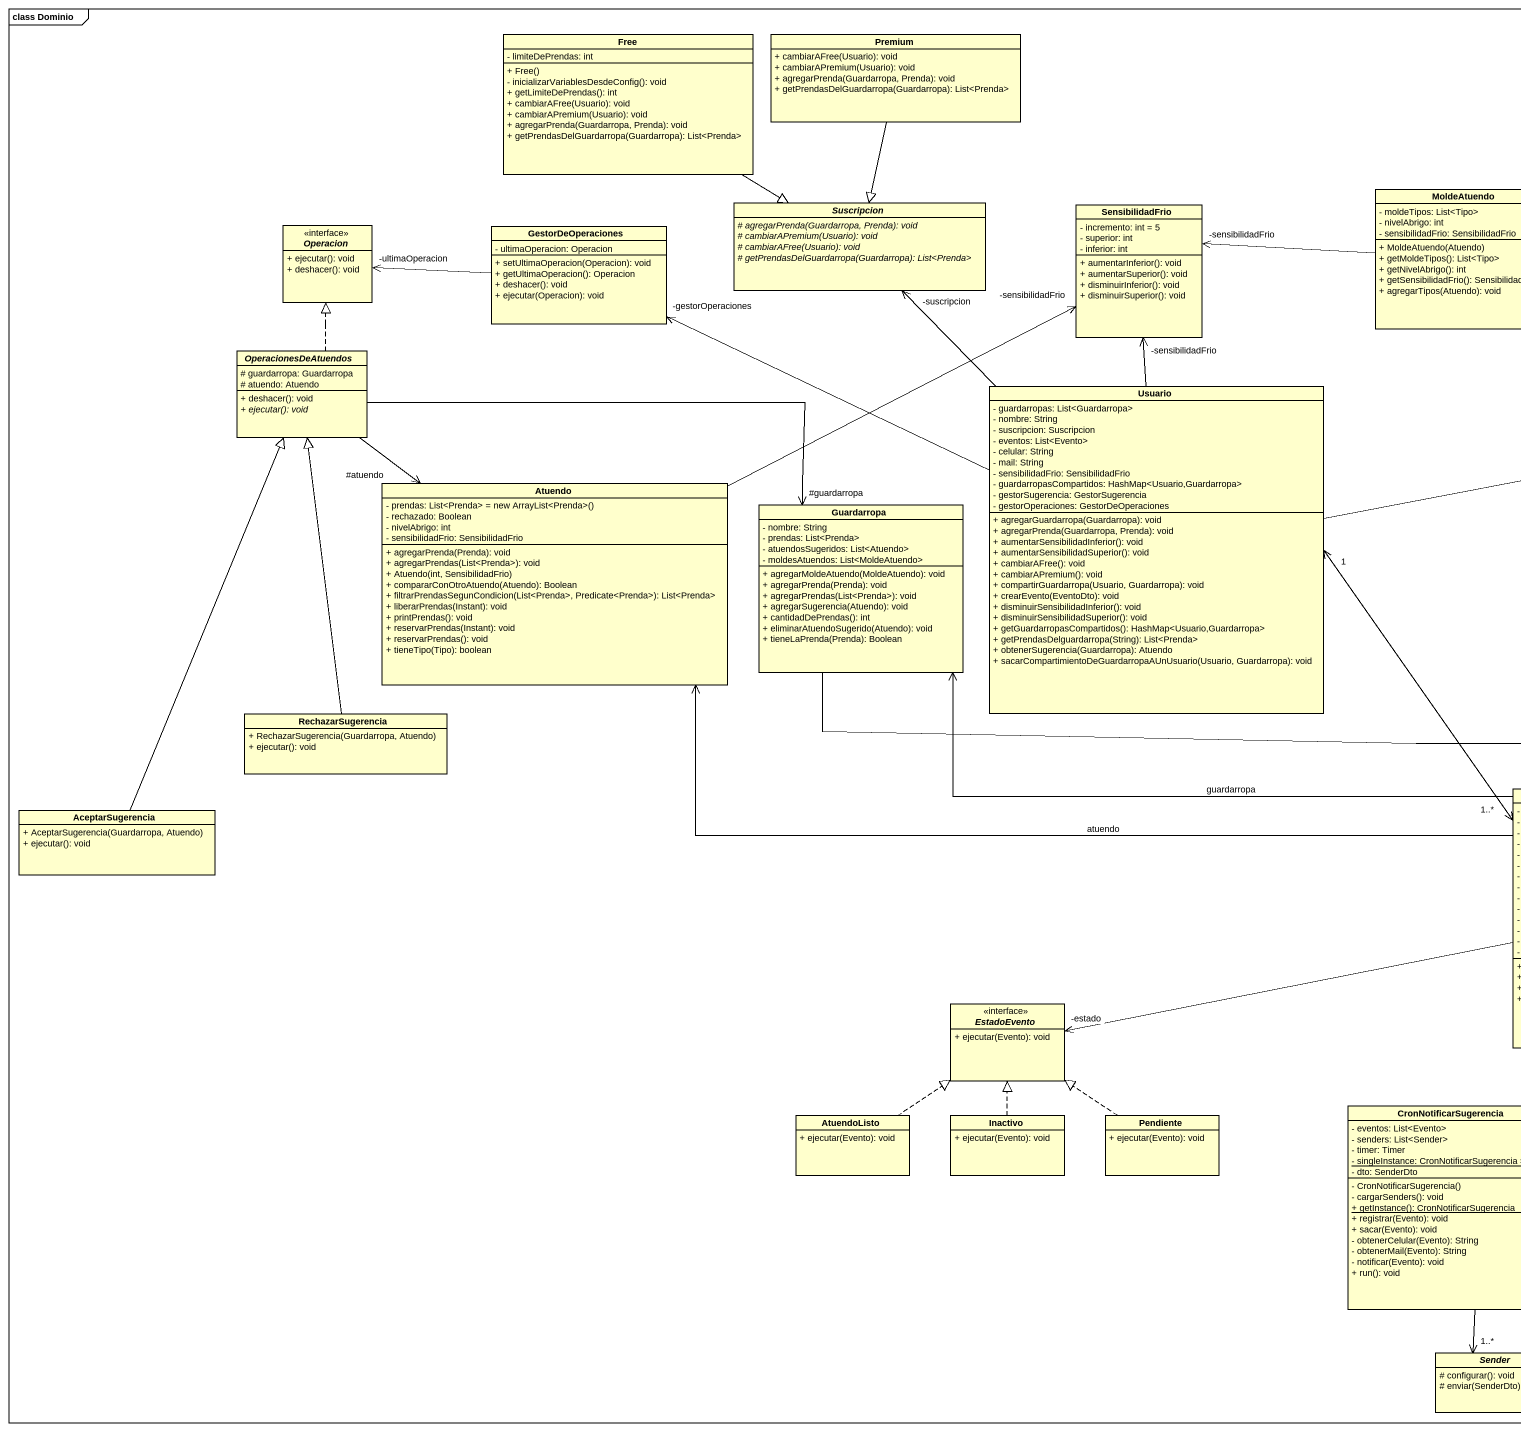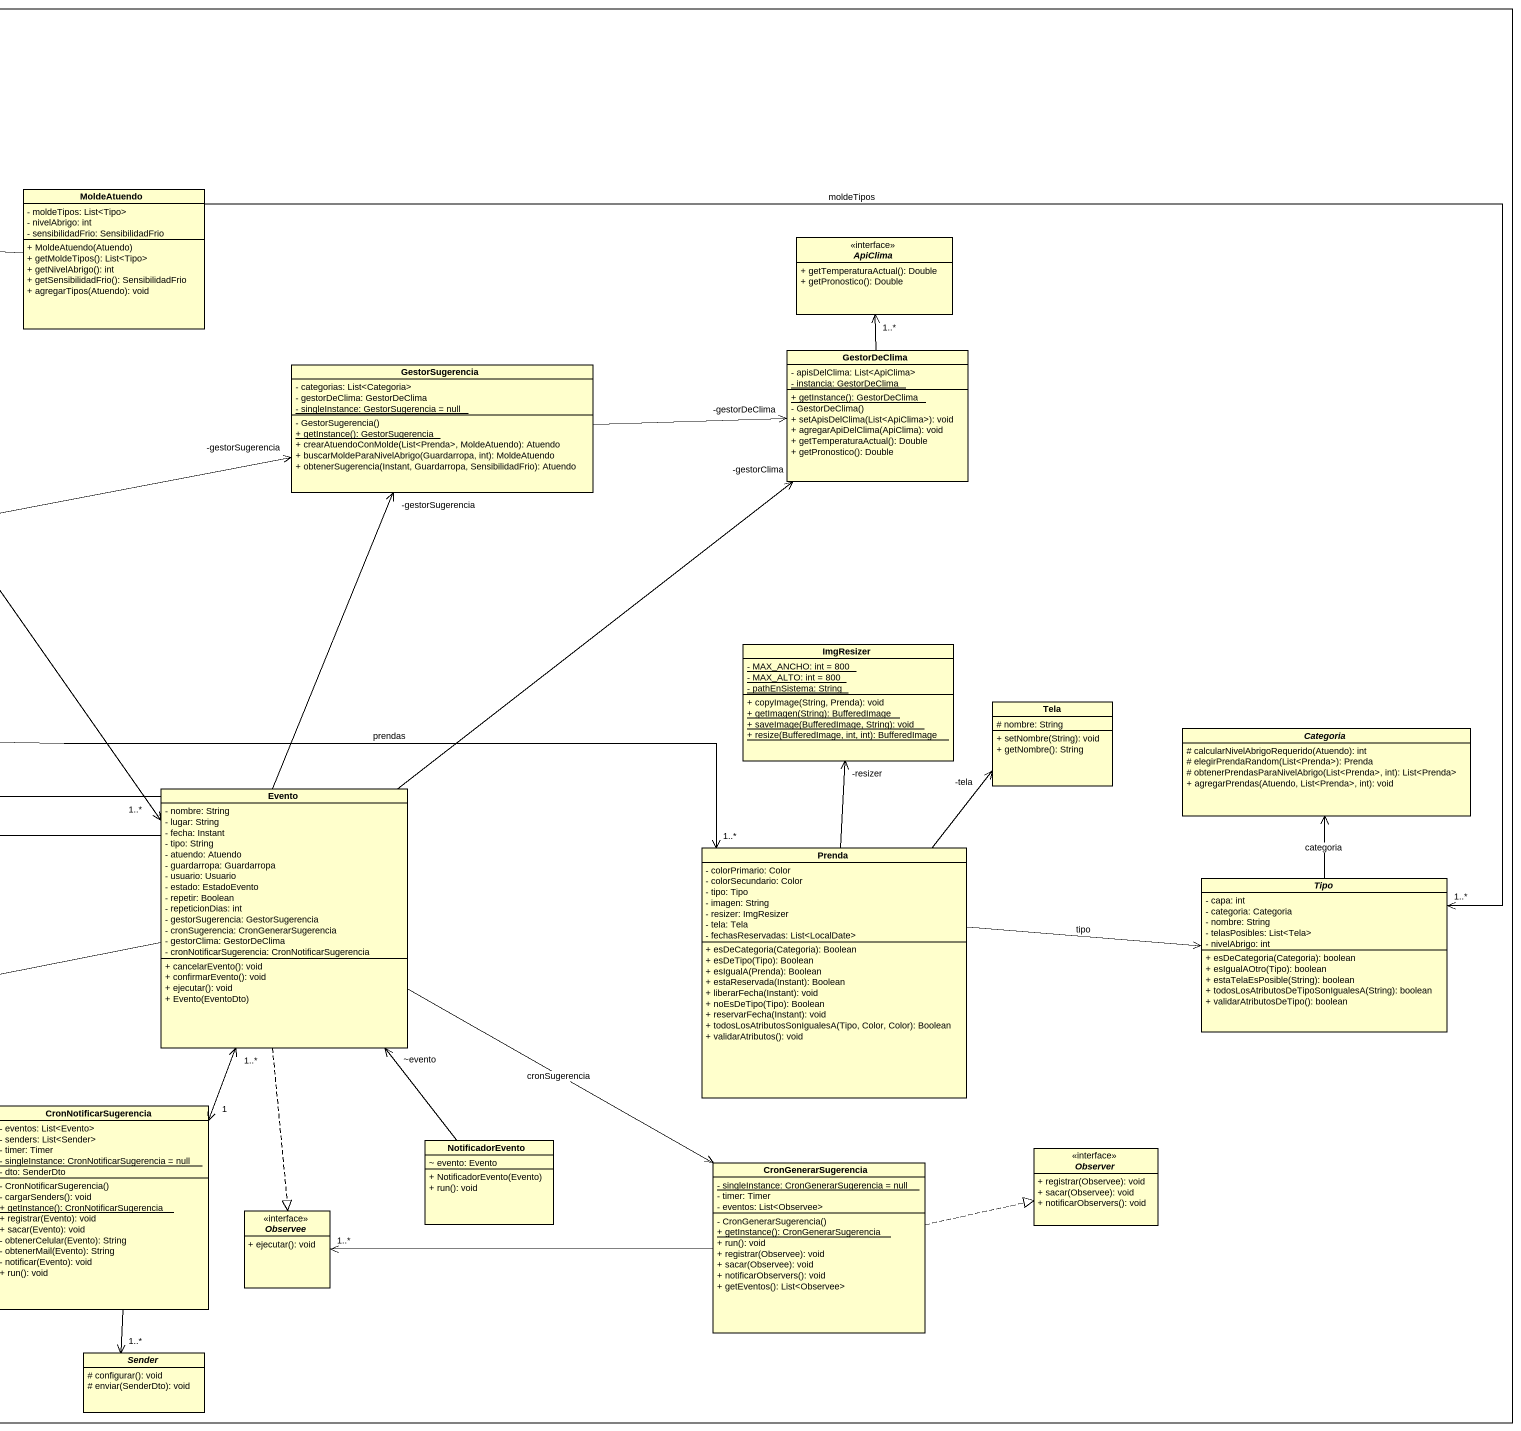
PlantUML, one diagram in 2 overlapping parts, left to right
@startuml
mainframe class Dominio
hide circle
hide empty members
skinparam classAttributeIconSize 0
class Free {
  - limiteDePrendas: int
  + Free()
  - inicializarVariablesDesdeConfig(): void
  + getLimiteDePrendas(): int
  + cambiarAFree(Usuario): void
  + cambiarAPremium(Usuario): void
  + agregarPrenda(Guardarropa, Prenda): void
  + getPrendasDelGuardarropa(Guardarropa): List<Prenda>
}
class Premium {
  + cambiarAFree(Usuario): void
  + cambiarAPremium(Usuario): void
  + agregarPrenda(Guardarropa, Prenda): void
  + getPrendasDelGuardarropa(Guardarropa): List<Prenda>
}
class MoldeAtuendo {
  - moldeTipos: List<Tipo>
  - nivelAbrigo: int
  - sensibilidadFrio: SensibilidadFrio
  + MoldeAtuendo(Atuendo)
  + getMoldeTipos(): List<Tipo>
  + getNivelAbrigo(): int
  + getSensibilidadFrio(): SensibilidadFrio
  + agregarTipos(Atuendo): void
}
interface Operacion <<interface>> {
  + ejecutar(): void
  + deshacer(): void
}
class GestorDeOperaciones {
  - ultimaOperacion: Operacion
  + setUltimaOperacion(Operacion): void
  + getUltimaOperacion(): Operacion
  + deshacer(): void
  + ejecutar(Operacion): void
}
abstract class Suscripcion {
  {abstract} # agregarPrenda(Guardarropa, Prenda): void
  {abstract} # cambiarAPremium(Usuario): void
  {abstract} # cambiarAFree(Usuario): void
  {abstract} # getPrendasDelGuardarropa(Guardarropa): List<Prenda>
}
class SensibilidadFrio {
  - incremento: int = 5
  - superior: int
  - inferior: int
  + aumentarInferior(): void
  + aumentarSuperior(): void
  + disminuirInferior(): void
  + disminuirSuperior(): void
}
interface ApiClima <<interface>> {
  + getTemperaturaActual(): Double
  + getPronostico(): Double
}
class GestorDeClima {
  - apisDelClima: List<ApiClima>
  {static} - instancia: GestorDeClima
  {static} + getInstance(): GestorDeClima
  - GestorDeClima()
  + setApisDelClima(List<ApiClima>): void
  + agregarApiDelClima(ApiClima): void
  + getTemperaturaActual(): Double
  + getPronostico(): Double
}
abstract class OperacionesDeAtuendos {
  # guardarropa: Guardarropa
  # atuendo: Atuendo
  + deshacer(): void
  {abstract} + ejecutar(): void
}
class Usuario {
  - guardarropas: List<Guardarropa>
  - nombre: String
  - suscripcion: Suscripcion
  - eventos: List<Evento>
  - celular: String
  - mail: String
  - sensibilidadFrio: SensibilidadFrio
  - guardarropasCompartidos: HashMap<Usuario,Guardarropa>
  - gestorSugerencia: GestorSugerencia
  - gestorOperaciones: GestorDeOperaciones
  + agregarGuardarropa(Guardarropa): void
  + agregarPrenda(Guardarropa, Prenda): void
  + aumentarSensibilidadInferior(): void
  + aumentarSensibilidadSuperior(): void
  + cambiarAFree(): void
  + cambiarAPremium(): void
  + compartirGuardarropa(Usuario, Guardarropa): void
  + crearEvento(EventoDto): void
  + disminuirSensibilidadInferior(): void
  + disminuirSensibilidadSuperior(): void
  + getGuardarropasCompartidos(): HashMap<Usuario,Guardarropa>
  + getPrendasDelguardarropa(String): List<Prenda>
  + obtenerSugerencia(Guardarropa): Atuendo
  + sacarCompartimientoDeGuardarropaAUnUsuario(Usuario, Guardarropa): void
}
class GestorSugerencia {
  - categorias: List<Categoria>
  - gestorDeClima: GestorDeClima
  {static} - singleInstance: GestorSugerencia = null
  - GestorSugerencia()
  {static} + getInstance(): GestorSugerencia
  + crearAtuendoConMolde(List<Prenda>, MoldeAtuendo): Atuendo
  + buscarMoldeParaNivelAbrigo(Guardarropa, int): MoldeAtuendo
  + obtenerSugerencia(Instant, Guardarropa, SensibilidadFrio): Atuendo
}
class Atuendo {
  {field} - prendas: List<Prenda> = new ArrayList<Prenda>()
  - rechazado: Boolean
  - nivelAbrigo: int
  - sensibilidadFrio: SensibilidadFrio
  + agregarPrenda(Prenda): void
  + agregarPrendas(List<Prenda>): void
  + Atuendo(int, SensibilidadFrio)
  + compararConOtroAtuendo(Atuendo): Boolean
  + filtrarPrendasSegunCondicion(List<Prenda>, Predicate<Prenda>): List<Prenda>
  + liberarPrendas(Instant): void
  + printPrendas(): void
  + reservarPrendas(Instant): void
  + reservarPrendas(): void
  + tieneTipo(Tipo): boolean
}
class Guardarropa {
  - nombre: String
  - prendas: List<Prenda>
  - atuendosSugeridos: List<Atuendo>
  - moldesAtuendos: List<MoldeAtuendo>
  + agregarMoldeAtuendo(MoldeAtuendo): void
  + agregarPrenda(Prenda): void
  + agregarPrendas(List<Prenda>): void
  + agregarSugerencia(Atuendo): void
  + cantidadDePrendas(): int
  + eliminarAtuendoSugerido(Atuendo): void
  + tieneLaPrenda(Prenda): Boolean
}
class ImgResizer {
  {static} - MAX_ANCHO: int = 800
  {static} - MAX_ALTO: int = 800
  {static} - pathEnSistema: String
  + copyImage(String, Prenda): void
  {static} + getImagen(String): BufferedImage
  {static} + saveImage(BufferedImage, String): void
  {static} + resize(BufferedImage, int, int): BufferedImage
}
class RechazarSugerencia {
  + RechazarSugerencia(Guardarropa, Atuendo)
  + ejecutar(): void
}
class Tela {
  # nombre: String
  + setNombre(String): void
  + getNombre(): String
}
abstract class Categoria {
  # calcularNivelAbrigoRequerido(Atuendo): int
  # elegirPrendaRandom(List<Prenda>): Prenda
  # obtenerPrendasParaNivelAbrigo(List<Prenda>, int): List<Prenda>
  + agregarPrendas(Atuendo, List<Prenda>, int): void
}
class AceptarSugerencia {
  + AceptarSugerencia(Guardarropa, Atuendo)
  + ejecutar(): void
}
class Evento {
  - nombre: String
  - lugar: String
  - fecha: Instant
  - tipo: String
  - atuendo: Atuendo
  - guardarropa: Guardarropa
  - usuario: Usuario
  - estado: EstadoEvento
  - repetir: Boolean
  - repeticionDias: int
  - gestorSugerencia: GestorSugerencia
  - cronSugerencia: CronGenerarSugerencia
  - gestorClima: GestorDeClima
  - cronNotificarSugerencia: CronNotificarSugerencia
  + cancelarEvento(): void
  + confirmarEvento(): void
  + ejecutar(): void
  + Evento(EventoDto)
}
class Prenda {
  - colorPrimario: Color
  - colorSecundario: Color
  - tipo: Tipo
  - imagen: String
  - resizer: ImgResizer
  - tela: Tela
  - fechasReservadas: List<LocalDate>
  + esDeCategoria(Categoria): Boolean
  + esDeTipo(Tipo): Boolean
  + esIgualA(Prenda): Boolean
  + estaReservada(Instant): Boolean
  + liberarFecha(Instant): void
  + noEsDeTipo(Tipo): Boolean
  + reservarFecha(Instant): void
  + todosLosAtributosSonIgualesA(Tipo, Color, Color): Boolean
  + validarAtributos(): void
}
abstract class Tipo {
  - capa: int
  - categoria: Categoria
  - nombre: String
  - telasPosibles: List<Tela>
  - nivelAbrigo: int
  + esDeCategoria(Categoria): boolean
  + esIgualAOtro(Tipo): boolean
  + estaTelaEsPosible(String): boolean
  + todosLosAtributosDeTipoSonIgualesA(String): boolean
  + validarAtributosDeTipo(): boolean
}
interface EstadoEvento <<interface>> {
  + ejecutar(Evento): void
}
class AtuendoListo {
  + ejecutar(Evento): void
}
class Inactivo {
  + ejecutar(Evento): void
}
class Pendiente {
  + ejecutar(Evento): void
}
class CronNotificarSugerencia {
  - eventos: List<Evento>
  - senders: List<Sender>
  - timer: Timer
  {static} - singleInstance: CronNotificarSugerencia = null
  - dto: SenderDto
  - CronNotificarSugerencia()
  - cargarSenders(): void
  {static} + getInstance(): CronNotificarSugerencia
  + registrar(Evento): void
  + sacar(Evento): void
  - obtenerCelular(Evento): String
  - obtenerMail(Evento): String
  - notificar(Evento): void
  + run(): void
}
class NotificadorEvento {
  ~ evento: Evento
  + NotificadorEvento(Evento)
  + run(): void
}
class CronGenerarSugerencia {
  {static} - singleInstance: CronGenerarSugerencia = null
  - timer: Timer
  - eventos: List<Observee>
  - CronGenerarSugerencia()
  {static} + getInstance(): CronGenerarSugerencia
  + run(): void
  + registrar(Observee): void
  + sacar(Observee): void
  + notificarObservers(): void
  + getEventos(): List<Observee>
}
interface Observer <<interface>> {
  + registrar(Observee): void
  + sacar(Observee): void
  + notificarObservers(): void
}
interface Observee <<interface>> {
  + ejecutar(): void
}
abstract class Sender {
  # configurar(): void
  # enviar(SenderDto): void
}
Free --|> Suscripcion
Premium --|> Suscripcion
MoldeAtuendo -left-> "-sensibilidadFrio" SensibilidadFrio
MoldeAtuendo -right-> "1..*" Tipo : moldeTipos
GestorDeOperaciones -left-> "-ultimaOperacion" Operacion
GestorDeClima -up-> "1..*" ApiClima
OperacionesDeAtuendos .up.|> Operacion
OperacionesDeAtuendos --> "#atuendo" Atuendo
OperacionesDeAtuendos -right-> "#guardarropa" Guardarropa
Usuario -left-> "-gestorOperaciones" GestorDeOperaciones
Usuario -up-> "-suscripcion" Suscripcion
Usuario -up-> "-sensibilidadFrio" SensibilidadFrio
Usuario -right-> "-gestorSugerencia" GestorSugerencia
Usuario "1" <--> "1..*" Evento
GestorSugerencia -right-> "-gestorDeClima" GestorDeClima
Atuendo -right-> "-sensibilidadFrio" SensibilidadFrio
Guardarropa <-right- Evento : guardarropa
Guardarropa -right-> "1..*" Prenda : prendas
RechazarSugerencia -up-|> OperacionesDeAtuendos
AceptarSugerencia -up-|> OperacionesDeAtuendos
Evento -up-> "-gestorClima" GestorDeClima
Evento -up-> "-gestorSugerencia" GestorSugerencia
Evento -left-> Atuendo : atuendo
Evento -left-> "-estado" EstadoEvento
Evento --> CronGenerarSugerencia : cronSugerencia
Evento ..|> Observee
Prenda -up-> "-resizer" ImgResizer
Prenda -up-> "-tela" Tela
Prenda -right-> Tipo : tipo
Tipo -up-> Categoria : categoria
AtuendoListo .up.|> EstadoEvento
Inactivo .up.|> EstadoEvento
Pendiente .up.|> EstadoEvento
CronNotificarSugerencia "1" <-up-> "1..*" Evento
CronNotificarSugerencia --> "1..*" Sender
NotificadorEvento -up-> "~evento" Evento
CronGenerarSugerencia .right.|> Observer
CronGenerarSugerencia -left-> "1..*" Observee
@enduml
